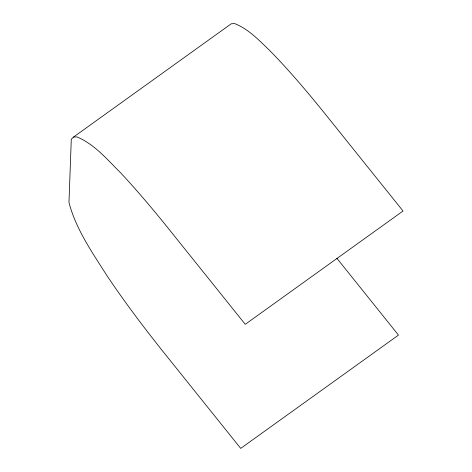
<?xml version="1.0" encoding="UTF-8"?>
<svg xmlns="http://www.w3.org/2000/svg" width="472" height="472" viewBox="0 0 472 472"><rect width="100%" height="100%" fill="white"/><g stroke="black" fill="none" stroke-linecap="round" stroke-linejoin="round"><path stroke-width="0.71" d="M73.508 137.069L76.942 136.904C94.789 144.367 107.409 159.784 120.856 173.059C136.986 190.363 152.244 208.459 167.094 226.867L245.263 324.323L403.029 211.019L324.86 113.563C307.007 91.527 288.734 69.767 268.774 49.595C258.438 39.725 248.284 28.945 234.708 23.6L231.274 23.765L73.508 137.069L71.29 139.222L68.971 202.441C75.898 229.256 92.27 252.437 106.884 275.56C124.284 301.508 143.081 326.494 162.545 350.926L240.714 448.4L398.48 335.096L336.861 258.267"/></g></svg>
